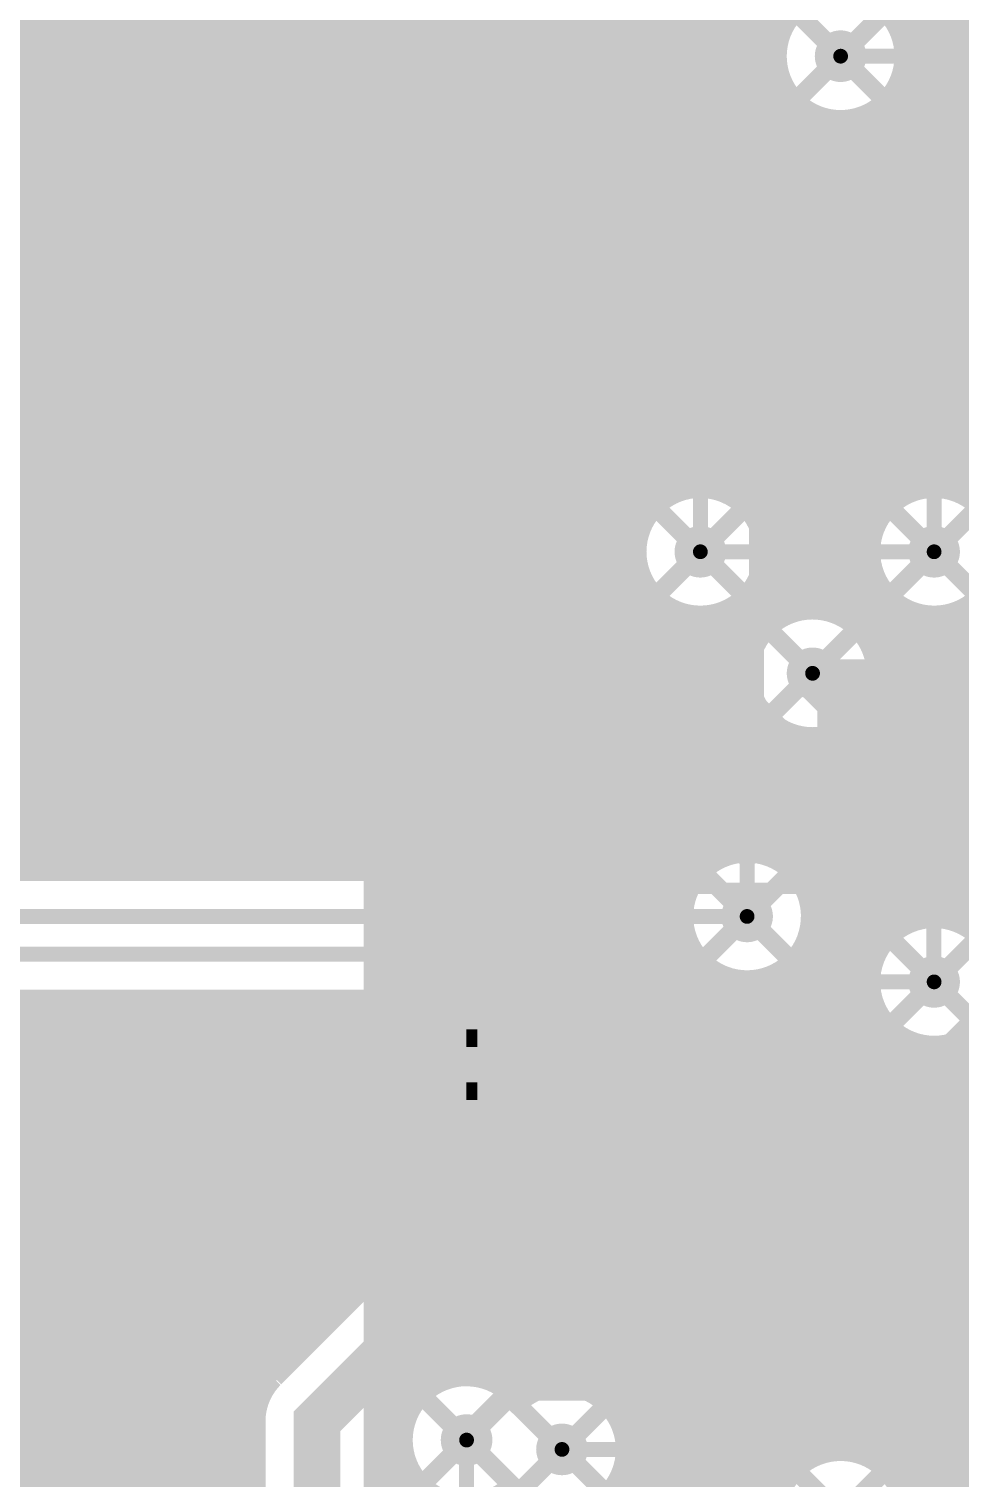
# Model space of a CAD drawing. Extents: x -20 to 155, y -91 to 215.
# Drawn here: x 41.05 to 53.69, y 90.92 to 110.61 of the extents above; entities that cross this region are included whole.
import ezdxf

# ---------------------------------------------------------------- set-up
doc = ezdxf.new("R2010")
doc.units = 0
doc.header["$MEASUREMENT"] = 0
doc.layers.get('0').update_dxf_attribs({"linetype": 'CONTINUOUS'})
for name, color, linetype in [('25-334-0_BOT', 7, 'CONTINUOUS'), ('25-334-0_DRD', 7, 'CONTINUOUS'), ('25-334-0_DRL', 2, 'CONTINUOUS'), ('25-334-0_IN1', 4, 'CONTINUOUS'), ('25-334-0_IN2', 3, 'CONTINUOUS'), ('25-334-0_SMT', 10, 'CONTINUOUS'), ('25-334-0_SPT', 14, 'CONTINUOUS'), ('25-334-0_SST', 12, 'CONTINUOUS'), ('25-334-0_TOP', 11, 'CONTINUOUS'), ('THRUHOLE_TAP', 15, 'CONTINUOUS')]:
    doc.layers.add(name, color=color, linetype=linetype)

# ---------------------------------------------------------------- blocks, each defined once
blk = doc.blocks.new('ROUND_66')
at = {"const_width": 0.35052}
blk.add_lwpolyline([(-0.17526, 0, 1), (0.17526, 0, 1)], format="xyb", close=True, dxfattribs=at)
blk = doc.blocks.new('ROUND_86')
at = {"const_width": 0.10033}
blk.add_lwpolyline([(-0.050164, 0, 1), (0.050164, 0, 1)], format="xyb", close=True, dxfattribs=at)
blk = doc.blocks.new('ROUND_87')
at = {"const_width": 0.10033}
blk.add_lwpolyline([(-0.050164, 0, 1), (0.050164, 0, 1)], format="xyb", close=True, dxfattribs=at)
blk = doc.blocks.new('ROUND_23')
at = {"const_width": 0.35052}
blk.add_lwpolyline([(-0.17526, 0, 1), (0.17526, 0, 1)], format="xyb", close=True, dxfattribs=at)
blk = doc.blocks.new('ROUND_69')
at = {"const_width": 0.35052}
blk.add_lwpolyline([(-0.17526, 0, 1), (0.17526, 0, 1)], format="xyb", close=True, dxfattribs=at)
blk = doc.blocks.new('OBLONG_50')
at = {"const_width": 0.65024}
blk.add_lwpolyline([(0, 0.50038), (0, -0.50038)], dxfattribs=at)
at = {"const_width": 0.32512}
for points in [[(-0.16256, 0.50038, 1), (0.16256, 0.50038, 1)], [(-0.16256, -0.50038, 1), (0.16256, -0.50038, 1)]]:
    blk.add_lwpolyline(points, format="xyb", close=True, dxfattribs=at)
blk = doc.blocks.new('ROUND_75')
at = {"const_width": 0.10033}
blk.add_lwpolyline([(-0.050164, 0, 1), (0.050164, 0, 1)], format="xyb", close=True, dxfattribs=at)

msp = doc.modelspace()

# ---------------------------------------------------------------- linework, layer by layer
at = {"layer": '25-334-0_BOT'}
for points, const_width in [([(46.1772, 148.7932), (46.1772, 91.71432)], 0.254), ([(45.9486, 148.5646), (45.9486, 81.99374)], 0.254), ([(45.72, 148.336), (45.72, 82.931)], 0.254), ([(48.006, 118.40464), (48.006, 92.6846)], 0.254), ([(48.2346, 118.06682), (48.2346, 92.6846)], 0.254), ([(49.3776, 118.0592), (49.3776, 103.84536)], 0.254), ([(49.6062, 118.09222), (49.6062, 104.15524)], 0.254), ([(49.8348, 118.09222), (49.8348, 104.29494)], 0.254), ([(48.4632, 117.91696), (48.4632, 92.6846)], 0.254), ([(48.6918, 117.85092), (48.6918, 92.6846)], 0.254), ([(48.9204, 117.85092), (48.9204, 92.6846)], 0.254), ([(49.149, 117.91442), (49.149, 92.6846)], 0.254), ([(50.0634, 113.35258), (50.0634, 104.3559)], 0.254), ([(47.7774, 113.14938), (47.7774, 92.6846)], 0.254), ([(50.292, 113.10112), (50.292, 104.35336)], 0.254), ([(46.4058, 113.01222), (46.4058, 92.06738)], 0.254), ([(47.5488, 112.89792), (47.5488, 92.6846)], 0.254), ([(50.5206, 112.98174), (50.5206, 104.28478)], 0.254), ([(50.7492, 112.93602), (50.7492, 104.13238)], 0.254), ([(50.9778, 112.9538), (50.9778, 104.1146)], 0.254), ([(51.2064, 113.03508), (51.2064, 104.1146)], 0.254), ([(46.6344, 112.83188), (46.6344, 92.21978)], 0.254), ([(46.863, 112.7506), (46.863, 92.30106)], 0.254), ([(47.0916, 112.73282), (47.0916, 92.52966)], 0.254), ([(47.3202, 112.77854), (47.3202, 92.65666)], 0.254), ([(51.32324, 110.65764), (45.72, 110.65764)], 0.254), ([(51.23434, 110.42904), (45.72, 110.42904)], 0.254), ([(51.21148, 110.20044), (45.72, 110.20044)], 0.254), ([(52.07, 110.236), (56.515, 110.236)], 0.2032), ([(51.25466, 109.97184), (45.72, 109.97184)], 0.254), ([(51.36642, 109.74324), (45.72, 109.74324)], 0.254), ([(51.60518, 109.51464), (45.72, 109.51464)], 0.254), ([(51.435, 109.65942), (51.435, 104.1146)], 0.254), ([(56.05018, 109.51464), (52.53482, 109.51464)], 0.254), ([(52.578, 109.54512), (52.578, 104.1146)], 0.254), ([(55.91048, 109.6264), (52.67198, 109.6264)], 0.254), ([(52.8066, 109.6264), (52.8066, 104.17556)], 0.254), ([(53.0352, 109.6264), (53.0352, 104.3051)], 0.254), ([(53.2638, 109.6264), (53.2638, 104.35844)], 0.254), ([(53.4924, 109.6264), (53.4924, 104.34828)], 0.254), ([(53.721, 109.6264), (53.721, 104.27208)], 0.254), ([(51.6636, 109.47908), (51.6636, 104.1146)], 0.254), ([(51.8922, 109.3978), (51.8922, 104.1146)], 0.254), ([(52.1208, 109.38002), (52.1208, 104.1146)], 0.254), ([(52.3494, 109.42574), (52.3494, 104.1146)], 0.254), ([(139.25296, 109.28604), (45.72, 109.28604)], 0.254), ([(139.48156, 109.05744), (45.72, 109.05744)], 0.254), ([(139.71016, 108.82884), (45.72, 108.82884)], 0.254), ([(139.93876, 108.60024), (45.72, 108.60024)], 0.254), ([(139.954, 108.37164), (45.72, 108.37164)], 0.254), ([(139.954, 108.14304), (45.72, 108.14304)], 0.254), ([(139.954, 107.91444), (45.72, 107.91444)], 0.254), ([(91.15298, 107.68584), (45.72, 107.68584)], 0.254), ([(90.88628, 107.45724), (45.72, 107.45724)], 0.254), ([(90.76182, 107.22864), (45.72, 107.22864)], 0.254), ([(90.71102, 107.00004), (45.72, 107.00004)], 0.254), ([(90.72372, 106.77144), (45.72, 106.77144)], 0.254), ([(90.80246, 106.54284), (45.72, 106.54284)], 0.254), ([(90.97264, 106.31424), (45.72, 106.31424)], 0.254), ([(91.44, 106.08564), (45.72, 106.08564)], 0.254), ([(138.2395, 105.85704), (45.72, 105.85704)], 0.254), ([(138.2395, 105.62844), (45.72, 105.62844)], 0.254), ([(138.2395, 105.39984), (45.72, 105.39984)], 0.254), ([(138.2395, 105.17124), (45.72, 105.17124)], 0.254), ([(138.2395, 104.94264), (45.72, 104.94264)], 0.254), ([(138.2395, 104.71404), (45.72, 104.71404)], 0.254), ([(138.2395, 104.48544), (45.72, 104.48544)], 0.254), ([(49.75098, 104.25684), (45.72, 104.25684)], 0.254), ([(52.92598, 104.25684), (50.57648, 104.25684)], 0.254), ([(138.2395, 104.25684), (53.75148, 104.25684)], 0.254), ([(49.48428, 104.02824), (45.72, 104.02824)], 0.254), ([(52.73548, 104.1146), (50.76698, 104.1146)], 0.254), ([(49.35982, 103.79964), (45.72, 103.79964)], 0.254), ([(49.30902, 103.57104), (45.72, 103.57104)], 0.254), ([(50.165, 103.505), (53.34, 103.505)], 0.2032), ([(49.32172, 103.34244), (45.72, 103.34244)], 0.254), ([(49.40046, 103.11384), (45.72, 103.11384)], 0.254), ([(49.3776, 103.16464), (49.3776, 92.6846)], 0.254), ([(49.57064, 102.88524), (45.72, 102.88524)], 0.254), ([(49.6062, 102.85476), (49.6062, 92.6846)], 0.254), ([(50.7492, 102.87762), (50.7492, 99.40798)], 0.254), ([(52.74564, 102.88524), (50.75682, 102.88524)], 0.254), ([(52.73548, 102.8954), (50.76698, 102.8954)], 0.254), ([(50.9778, 102.8954), (50.9778, 102.33406)], 0.254), ([(51.2064, 102.8954), (51.2064, 102.56266)], 0.254), ([(51.435, 102.8954), (51.435, 102.67188)], 0.254), ([(51.6636, 102.8954), (51.6636, 102.70998)], 0.254), ([(51.8922, 102.8954), (51.8922, 102.68712)], 0.254), ([(52.1208, 102.8954), (52.1208, 102.59568)], 0.254), ([(52.3494, 102.8954), (52.3494, 102.5525)], 0.254), ([(52.578, 102.8954), (52.578, 102.5525)], 0.254), ([(52.8066, 102.8319), (52.8066, 102.5525)], 0.254), ([(50.038, 102.65664), (45.72, 102.65664)], 0.254), ([(49.8348, 102.71252), (49.8348, 92.6846)], 0.254), ([(50.0634, 102.6541), (50.0634, 98.99142)], 0.254), ([(51.38674, 102.65664), (50.292, 102.65664)], 0.254), ([(50.292, 102.65664), (50.292, 99.24288)], 0.254), ([(50.5206, 102.72522), (50.5206, 99.36226)], 0.254), ([(53.213, 102.65664), (51.99126, 102.65664)], 0.254), ([(53.0352, 102.70236), (53.0352, 102.5525)], 0.254), ([(53.2638, 102.65156), (53.2638, 102.5525)], 0.254), ([(138.938, 102.65664), (53.467, 102.65664)], 0.254), ([(53.4924, 102.66172), (53.4924, 102.5525)], 0.254), ([(53.721, 102.73538), (53.721, 102.5525)], 0.254), ([(51.05146, 102.42804), (45.72, 102.42804)], 0.254), ([(55.64632, 102.5525), (52.18684, 102.5525)], 0.254), ([(50.90414, 102.19944), (45.72, 102.19944)], 0.254), ([(55.88, 101.727), (51.816, 101.727), (51.689, 101.854)], 0.635), ([(50.8381, 101.97084), (45.72, 101.97084)], 0.254), ([(50.8381, 101.74224), (45.72, 101.74224)], 0.254), ([(50.9016, 101.51364), (45.72, 101.51364)], 0.254), ([(51.04638, 101.28504), (45.72, 101.28504)], 0.254), ([(50.9778, 101.37394), (50.9778, 99.3902)], 0.254), ([(51.3334, 101.05644), (45.72, 101.05644)], 0.254), ([(51.2064, 101.14534), (51.2064, 99.30638)], 0.254), ([(51.435, 100.99548), (51.435, 99.12858)], 0.254), ([(51.6636, 100.9142), (51.6636, 92.6846)], 0.254), ([(55.64632, 100.9015), (51.816, 100.9015)], 0.254), ([(51.8922, 100.9015), (51.8922, 92.6846)], 0.254), ([(52.1208, 100.9015), (52.1208, 92.6846)], 0.254), ([(52.3494, 100.9015), (52.3494, 92.6846)], 0.254), ([(52.578, 100.9015), (52.578, 98.0567)], 0.254), ([(52.8066, 100.9015), (52.8066, 98.33356)], 0.254), ([(53.0352, 100.9015), (53.0352, 98.4631)], 0.254), ([(53.2638, 100.9015), (53.2638, 98.51644)], 0.254), ([(53.4924, 100.9015), (53.4924, 98.50628)], 0.254), ([(53.721, 100.9015), (53.721, 98.43008)], 0.254), ([(68.95084, 100.82784), (45.72, 100.82784)], 0.254), ([(57.8612, 100.59924), (45.72, 100.59924)], 0.254), ([(57.67324, 100.37064), (45.72, 100.37064)], 0.254), ([(57.58434, 100.14204), (45.72, 100.14204)], 0.254), ([(57.56148, 99.91344), (45.72, 99.91344)], 0.254), ([(57.60466, 99.68484), (45.72, 99.68484)], 0.254), ([(57.71642, 99.45624), (45.72, 99.45624)], 0.254), ([(50.27168, 99.22764), (45.72, 99.22764)], 0.254), ([(57.95518, 99.22764), (51.32832, 99.22764)], 0.254), ([(50.06848, 98.99904), (45.72, 98.99904)], 0.254), ([(67.12204, 98.99904), (51.53152, 98.99904)], 0.254), ([(49.96942, 98.77044), (45.72, 98.77044)], 0.254), ([(66.89344, 98.77044), (51.62804, 98.77044)], 0.254), ([(49.94148, 98.54184), (45.72, 98.54184)], 0.254), ([(66.66484, 98.54184), (51.65598, 98.54184)], 0.254), ([(49.9745, 98.31324), (45.72, 98.31324)], 0.254), ([(52.7812, 98.31324), (51.62296, 98.31324)], 0.254), ([(50.08118, 98.08464), (45.72, 98.08464)], 0.254), ([(50.0634, 98.11258), (50.0634, 92.6846)], 0.254), ([(52.59324, 98.08464), (51.51882, 98.08464)], 0.254), ([(51.435, 97.97542), (51.435, 92.6846)], 0.254), ([(50.29708, 97.85604), (45.72, 97.85604)], 0.254), ([(50.292, 97.86112), (50.292, 92.6846)], 0.254), ([(50.5206, 97.74174), (50.5206, 92.6846)], 0.254), ([(50.7492, 97.69602), (50.7492, 92.6846)], 0.254), ([(50.9778, 97.7138), (50.9778, 92.6846)], 0.254), ([(51.2064, 97.79508), (51.2064, 92.6846)], 0.254), ([(52.50434, 97.85604), (51.30038, 97.85604)], 0.254), ([(52.48148, 97.62744), (45.72, 97.62744)], 0.254), ([(52.52466, 97.39884), (45.72, 97.39884)], 0.254), ([(52.63642, 97.17024), (45.72, 97.17024)], 0.254), ([(52.578, 97.2693), (52.578, 92.6846)], 0.254), ([(52.87518, 96.94164), (45.72, 96.94164)], 0.254), ([(52.8066, 96.9899), (52.8066, 92.6846)], 0.254), ([(65.06464, 96.94164), (53.80482, 96.94164)], 0.254), ([(64.83604, 96.71304), (45.72, 96.71304)], 0.254), ([(53.0352, 96.86036), (53.0352, 92.6846)], 0.254), ([(53.2638, 96.80956), (53.2638, 92.6846)], 0.254), ([(53.4924, 96.81972), (53.4924, 92.6846)], 0.254), ([(53.721, 96.89338), (53.721, 92.6846)], 0.254), ([(64.60744, 96.48444), (45.72, 96.48444)], 0.254), ([(64.37884, 96.25584), (45.72, 96.25584)], 0.254), ([(64.15024, 96.02724), (45.72, 96.02724)], 0.254), ([(63.92164, 95.79864), (45.72, 95.79864)], 0.254), ([(63.69304, 95.57004), (45.72, 95.57004)], 0.254), ([(63.46444, 95.34144), (45.72, 95.34144)], 0.254), ([(63.23584, 95.11284), (45.72, 95.11284)], 0.254), ([(63.00724, 94.88424), (45.72, 94.88424)], 0.254), ([(62.77864, 94.65564), (45.72, 94.65564)], 0.254), ([(62.55004, 94.42704), (45.72, 94.42704)], 0.254), ([(62.32144, 94.19844), (45.72, 94.19844)], 0.254), ([(62.09284, 93.96984), (45.72, 93.96984)], 0.254), ([(61.86424, 93.74124), (45.72, 93.74124)], 0.254), ([(61.63564, 93.51264), (45.72, 93.51264)], 0.254), ([(61.40704, 93.28404), (45.72, 93.28404)], 0.254), ([(61.17844, 93.05544), (45.72, 93.05544)], 0.254), ([(57.62498, 92.82684), (45.72, 92.82684)], 0.254), ([(47.18558, 92.59824), (45.72, 92.59824)], 0.254), ([(57.43448, 92.6846), (47.498, 92.6846)], 0.254), ([(47.0662, 92.5068), (46.84522, 92.28582)], 0.254), ([(46.93158, 92.36964), (45.72, 92.36964)], 0.254), ([(46.4947, 92.14104), (45.72, 92.14104)], 0.254), ([(46.99, 91.44), (46.99, 91.567), (47.498, 92.075), (58.039, 92.075)], 0.2032), ([(46.27372, 91.91244), (45.72, 91.91244)], 0.254), ([(46.16704, 91.68384), (45.72, 91.68384)], 0.254), ([(46.13148, 91.45524), (45.72, 91.45524)], 0.254), ([(46.15942, 91.22664), (45.72, 91.22664)], 0.254), ([(57.277, 91.313), (48.2854, 91.313)], 0.2032), ([(46.2534, 90.99804), (45.72, 90.99804)], 0.254), ([(46.1772, 91.16568), (46.1772, 81.73466)], 0.254), ([(46.4058, 90.81262), (46.4058, 81.57464)], 0.254)]:
    msp.add_lwpolyline(points, dxfattribs=dict(at, const_width=const_width))
at = {"layer": '25-334-0_BOT', "const_width": 0.254}
for points in [[(52.07, 111.09452, 0.4142136), (51.21148, 110.236)], [(51.21148, 110.236, 0.4142136), (52.07, 109.37748)], [(52.07, 109.37748, 0.1972779), (52.67324, 109.62513)], [(50.165, 104.36352, 0.4142136), (49.30648, 103.505)], [(50.76698, 104.1146, 0.1972784), (50.165, 104.36173)], [(53.34, 104.36352, 0.1978252), (52.73548, 104.1146)], [(54.19852, 103.505, 0.4142136), (53.34, 104.36352)], [(49.30648, 103.505, 0.4142136), (50.165, 102.64648)], [(53.34, 102.64648, 0.4142136), (54.19852, 103.505)], [(50.165, 102.64648, 0.1972779), (50.76824, 102.89413)], [(52.73548, 102.8954, 0.1978252), (53.34, 102.64648)], [(51.689, 102.71252, 0.4142136), (50.83048, 101.854)], [(52.18684, 102.5525, 0.1560528), (51.689, 102.71176)], [(50.83048, 101.854, 0.2740773), (51.27752, 101.10216)], [(51.27752, 101.10216, 0.1797229), (51.816, 100.90215)], [(50.8, 99.41052, 0.4142136), (49.94148, 98.552)], [(51.65852, 98.552, 0.4142136), (50.8, 99.41052)], [(49.94148, 98.552, 0.4142136), (50.8, 97.69348)], [(50.8, 97.69348, 0.4142136), (51.65852, 98.552)], [(53.34, 98.52152, 0.4142136), (52.48148, 97.663)], [(54.19852, 97.663, 0.4142136), (53.34, 98.52152)], [(52.48148, 97.663, 0.4142136), (53.34, 96.80448)], [(53.34, 96.80448, 0.4142136), (54.19852, 97.663)], [(47.498, 92.6846, 0.198913), (47.06695, 92.50605)], [(47.498, 92.6846, 0.198913), (47.06695, 92.50605)], [(46.84522, 92.28582, 0.3653887), (46.13148, 91.44)], [(46.13148, 91.44, 0.4142136), (46.99, 90.58148)], [(46.99, 90.58148, 0.1929268), (47.58291, 90.8191)], [(47.58182, 90.82024, 0.2446712), (48.2854, 90.45403)]]:
    msp.add_lwpolyline(points, format="xyb", dxfattribs=at)
at = {"layer": '25-334-0_DRD', "const_width": 0.254}
for points in [[(52.705, 110.871), (51.435, 109.601)], [(52.705, 109.601), (51.435, 110.871)], [(50.8, 104.14), (49.53, 102.87)], [(50.8, 102.87), (49.53, 104.14)], [(53.975, 104.14), (52.705, 102.87)], [(53.975, 102.87), (52.705, 104.14)], [(52.324, 102.489), (51.054, 101.219)], [(52.324, 101.219), (51.054, 102.489)], [(51.435, 99.187), (50.165, 97.917)], [(51.435, 97.917), (50.165, 99.187)], [(53.975, 98.298), (52.705, 97.028)], [(53.975, 97.028), (52.705, 98.298)], [(47.625, 92.075), (46.355, 90.805)], [(47.625, 90.805), (46.355, 92.075)], [(48.9204, 91.948), (47.6504, 90.678)], [(48.9204, 90.678), (47.6504, 91.948)], [(52.705, 91.059), (51.435, 89.789)], [(52.705, 89.789), (51.435, 91.059)]]:
    msp.add_lwpolyline(points, dxfattribs=at)
at = {"layer": '25-334-0_IN1'}
for points, const_width in [([(40.9702, 134.3914), (40.9702, 99.1616)], 0.254), ([(41.1988, 134.3914), (41.1988, 99.1616)], 0.254), ([(41.4274, 134.3914), (41.4274, 99.1616)], 0.254), ([(41.656, 134.3914), (41.656, 99.1616)], 0.254), ([(41.8846, 134.3914), (41.8846, 99.1616)], 0.254), ([(42.1132, 134.3914), (42.1132, 99.1616)], 0.254), ([(42.3418, 134.3914), (42.3418, 99.1616)], 0.254), ([(42.5704, 134.3914), (42.5704, 99.1616)], 0.254), ([(42.799, 134.3914), (42.799, 99.1616)], 0.254), ([(43.0276, 134.3914), (43.0276, 99.1616)], 0.254), ([(43.2562, 134.3914), (43.2562, 99.1616)], 0.254), ([(43.4848, 134.3914), (43.4848, 99.1616)], 0.254), ([(43.7134, 134.3914), (43.7134, 99.1616)], 0.254), ([(43.942, 134.3914), (43.942, 99.1616)], 0.254), ([(44.1706, 134.3914), (44.1706, 99.1616)], 0.254), ([(44.3992, 134.3914), (44.3992, 99.1616)], 0.254), ([(44.6278, 134.3914), (44.6278, 99.1616)], 0.254), ([(44.8564, 134.3914), (44.8564, 99.1616)], 0.254), ([(45.085, 134.3914), (45.085, 99.1616)], 0.254), ([(45.3136, 134.3914), (45.3136, 99.1616)], 0.254), ([(45.5422, 134.3914), (45.5422, 99.1616)], 0.254), ([(45.7708, 134.3914), (45.7708, 99.1616)], 0.254), ([(45.9994, 134.3914), (45.9994, 99.1616)], 0.254), ([(53.3146, 132.2451), (53.3146, 104.36098)], 0.254), ([(53.5432, 132.30352), (53.5432, 104.33812)], 0.254), ([(53.086, 127.52832), (53.086, 104.32288)], 0.254), ([(52.8574, 127.10668), (52.8574, 110.57636)], 0.254), ([(49.8856, 126.94158), (49.8856, 104.31526)], 0.254), ([(49.657, 118.56466), (49.657, 104.19588)], 0.254), ([(48.0568, 118.29288), (48.0568, 99.1616)], 0.254), ([(48.2854, 118.02364), (48.2854, 99.1616)], 0.254), ([(49.4284, 118.10746), (49.4284, 103.94442)], 0.254), ([(48.514, 117.89664), (48.514, 99.1616)], 0.254), ([(48.7426, 117.84584), (48.7426, 99.1616)], 0.254), ([(48.9712, 117.85854), (48.9712, 99.1616)], 0.254), ([(49.1998, 117.93728), (49.1998, 99.1616)], 0.254), ([(79.375, 116.84), (79.121, 116.586), (79.121, 110.744), (61.976, 93.599), (46.863, 93.599), (44.958, 91.694), (44.958, 78.74), (41.8592, 75.6412), (31.6992, 75.6412)], 0.635), ([(53.7718, 113.60912), (53.7718, 104.24668)], 0.254), ([(46.228, 113.31448), (46.228, 99.1616)], 0.254), ([(47.8282, 113.24844), (47.8282, 99.1616)], 0.254), ([(50.1142, 113.27638), (50.1142, 104.36098)], 0.254), ([(50.3428, 113.06556), (50.3428, 104.3432)], 0.254), ([(51.2572, 113.06556), (51.2572, 110.51032)], 0.254), ([(46.4566, 112.96142), (46.4566, 99.1616)], 0.254), ([(47.5996, 112.93856), (47.5996, 99.1616)], 0.254), ([(50.5714, 112.96396), (50.5714, 104.25938)], 0.254), ([(50.8, 112.93348), (50.8, 104.08158)], 0.254), ([(51.0286, 112.96396), (51.0286, 102.4001)], 0.254), ([(46.6852, 112.80902), (46.6852, 99.1616)], 0.254), ([(46.9138, 112.74044), (46.9138, 99.1616)], 0.254), ([(47.1424, 112.7379), (47.1424, 99.1616)], 0.254), ([(47.371, 112.79632), (47.371, 99.1616)], 0.254), ([(51.32832, 110.6678), (22.225, 110.6678)], 0.254), ([(55.77332, 110.6678), (52.81168, 110.6678)], 0.254), ([(51.23688, 110.4392), (22.225, 110.4392)], 0.254), ([(55.68188, 110.4392), (52.90312, 110.4392)], 0.254), ([(51.21148, 110.2106), (22.225, 110.2106)], 0.254), ([(55.65648, 110.2106), (52.92598, 110.2106)], 0.254), ([(51.24958, 109.982), (22.225, 109.982)], 0.254), ([(51.2572, 109.96168), (51.2572, 102.59568)], 0.254), ([(52.8574, 109.89564), (52.8574, 104.21366)], 0.254), ([(55.69458, 109.982), (52.88788, 109.982)], 0.254), ([(51.36134, 109.7534), (22.225, 109.7534)], 0.254), ([(55.80634, 109.7534), (52.77866, 109.7534)], 0.254), ([(51.58994, 109.5248), (22.225, 109.5248)], 0.254), ([(51.4858, 109.60862), (51.4858, 102.68712)], 0.254), ([(56.03494, 109.5248), (52.55006, 109.5248)], 0.254), ([(52.6288, 109.58576), (52.6288, 103.98506)], 0.254), ([(51.7144, 109.45622), (51.7144, 102.70998)], 0.254), ([(51.943, 109.38764), (51.943, 102.67188)], 0.254), ([(52.1716, 109.3851), (52.1716, 102.56266)], 0.254), ([(52.4002, 109.44352), (52.4002, 102.33406)], 0.254), ([(72.32142, 109.2962), (22.225, 109.2962)], 0.254), ([(72.31888, 109.0676), (22.225, 109.0676)], 0.254), ([(72.31888, 108.839), (22.225, 108.839)], 0.254), ([(72.31634, 108.6104), (22.225, 108.6104)], 0.254), ([(72.31634, 108.3818), (22.225, 108.3818)], 0.254), ([(72.3138, 108.1532), (22.225, 108.1532)], 0.254), ([(72.3138, 107.9246), (22.225, 107.9246)], 0.254), ([(72.3138, 107.696), (22.225, 107.696)], 0.254), ([(72.31126, 107.4674), (22.225, 107.4674)], 0.254), ([(72.31126, 107.2388), (22.225, 107.2388)], 0.254), ([(72.30872, 107.0102), (22.225, 107.0102)], 0.254), ([(72.30872, 106.7816), (22.225, 106.7816)], 0.254), ([(72.30872, 106.553), (22.225, 106.553)], 0.254), ([(72.30618, 106.3244), (22.225, 106.3244)], 0.254), ([(72.30618, 106.0958), (22.225, 106.0958)], 0.254), ([(72.30364, 105.8672), (22.225, 105.8672)], 0.254), ([(72.30364, 105.6386), (22.225, 105.6386)], 0.254), ([(72.3011, 105.41), (22.225, 105.41)], 0.254), ([(72.3011, 105.1814), (22.225, 105.1814)], 0.254), ([(72.1614, 104.9528), (22.225, 104.9528)], 0.254), ([(71.9328, 104.7242), (22.225, 104.7242)], 0.254), ([(71.7042, 104.4956), (22.225, 104.4956)], 0.254), ([(49.7713, 104.267), (22.225, 104.267)], 0.254), ([(52.9463, 104.267), (50.5587, 104.267)], 0.254), ([(71.4756, 104.267), (53.7337, 104.267)], 0.254), ([(49.4919, 104.0384), (22.225, 104.0384)], 0.254), ([(52.6669, 104.0384), (50.83556, 104.0384)], 0.254), ([(49.36236, 103.8098), (22.225, 103.8098)], 0.254), ([(52.53736, 103.8098), (50.9651, 103.8098)], 0.254), ([(49.31156, 103.5812), (22.225, 103.5812)], 0.254), ([(52.48656, 103.5812), (51.01844, 103.5812)], 0.254), ([(49.32172, 103.3526), (22.225, 103.3526)], 0.254), ([(52.49672, 103.3526), (51.00828, 103.3526)], 0.254), ([(49.39538, 103.124), (22.225, 103.124)], 0.254), ([(49.4284, 103.06558), (49.4284, 99.1616)], 0.254), ([(52.57038, 103.124), (50.93208, 103.124)], 0.254), ([(52.6288, 103.02494), (52.6288, 98.2726)], 0.254), ([(49.56048, 102.8954), (22.225, 102.8954)], 0.254), ([(49.657, 102.81412), (49.657, 99.1616)], 0.254), ([(52.73548, 102.8954), (50.76698, 102.8954)], 0.254), ([(50.8, 102.92842), (50.8, 99.41052)], 0.254), ([(49.98212, 102.6668), (14.986, 102.6668)], 0.254), ([(49.8856, 102.69474), (49.8856, 99.1616)], 0.254), ([(50.1142, 102.64902), (50.1142, 99.1616)], 0.254), ([(50.3428, 102.6668), (50.3428, 99.27844)], 0.254), ([(51.41468, 102.6668), (50.34534, 102.6668)], 0.254), ([(50.5714, 102.74808), (50.5714, 99.3775)], 0.254), ([(53.15712, 102.6668), (51.96332, 102.6668)], 0.254), ([(52.8574, 102.79634), (52.8574, 98.37166)], 0.254), ([(53.086, 102.68458), (53.086, 98.48088)], 0.254), ([(53.3146, 102.64648), (53.3146, 98.51898)], 0.254), ([(69.8754, 102.6668), (53.52034, 102.6668)], 0.254), ([(53.5432, 102.67188), (53.5432, 98.49612)], 0.254), ([(53.7718, 102.76332), (53.7718, 98.40468)], 0.254), ([(51.06162, 102.4382), (14.986, 102.4382)], 0.254), ([(55.39994, 102.4382), (52.31638, 102.4382)], 0.254), ([(50.90922, 102.2096), (14.986, 102.2096)], 0.254), ([(55.17134, 102.2096), (52.46878, 102.2096)], 0.254), ([(50.84064, 101.981), (14.986, 101.981)], 0.254), ([(55.05958, 101.981), (52.53736, 101.981)], 0.254), ([(50.8381, 101.7524), (14.986, 101.7524)], 0.254), ([(55.02148, 101.7524), (52.5399, 101.7524)], 0.254), ([(50.89652, 101.5238), (14.986, 101.5238)], 0.254), ([(55.04688, 101.5238), (52.47894, 101.5238)], 0.254), ([(51.03876, 101.2952), (14.986, 101.2952)], 0.254), ([(51.0286, 101.30536), (51.0286, 99.3775)], 0.254), ([(55.13832, 101.2952), (52.33924, 101.2952)], 0.254), ([(52.4002, 101.37394), (52.4002, 98.2726)], 0.254), ([(51.34864, 101.0666), (14.986, 101.0666)], 0.254), ([(51.2572, 101.11232), (51.2572, 99.27844)], 0.254), ([(55.33136, 101.0666), (52.02936, 101.0666)], 0.254), ([(52.1716, 101.14534), (52.1716, 98.2726)], 0.254), ([(68.0466, 100.838), (14.986, 100.838)], 0.254), ([(51.4858, 101.02088), (51.4858, 99.06762)], 0.254), ([(51.7144, 100.99548), (51.7144, 98.2726)], 0.254), ([(51.943, 101.03358), (51.943, 98.2726)], 0.254), ([(57.87136, 100.6094), (14.986, 100.6094)], 0.254), ([(57.67832, 100.3808), (14.986, 100.3808)], 0.254), ([(57.58688, 100.1522), (28.21686, 100.1522)], 0.254), ([(57.56148, 99.9236), (28.44546, 99.9236)], 0.254), ([(8.89, 87.37854), (11.30554, 87.37854), (23.622, 99.695), (27.813, 99.695), (28.956, 98.552), (50.8, 98.552)], 0.2032), ([(57.59958, 99.695), (28.67406, 99.695)], 0.254), ([(57.71134, 99.4664), (28.90266, 99.4664)], 0.254), ([(50.28438, 99.2378), (29.13126, 99.2378)], 0.254), ([(50.19548, 99.1616), (29.20746, 99.1616)], 0.254), ([(57.93994, 99.2378), (51.31562, 99.2378)], 0.254), ([(66.2178, 99.0092), (51.52644, 99.0092)], 0.254), ([(65.9892, 98.7806), (51.6255, 98.7806)], 0.254), ([(65.7606, 98.552), (51.65852, 98.552)], 0.254), ([(52.79136, 98.3234), (51.6255, 98.3234)], 0.254), ([(52.73548, 98.2726), (51.61026, 98.2726)], 0.254), ([(26.035, 98.03892), (49.40554, 98.03892), (49.784, 97.663), (53.34, 97.663)], 0.2032), ([(49.1744, 97.409), (27.2923, 97.409)], 0.254), ([(49.15408, 97.42932), (27.305, 97.42932)], 0.254), ([(40.9702, 97.42932), (40.9702, 76.4667)], 0.254), ([(41.1988, 97.42932), (41.1988, 76.4667)], 0.254), ([(41.4274, 97.42932), (41.4274, 76.4667)], 0.254), ([(41.656, 97.42932), (41.656, 76.60386)], 0.254), ([(41.8846, 97.42932), (41.8846, 76.83246)], 0.254), ([(42.1132, 97.42932), (42.1132, 77.06106)], 0.254), ([(42.3418, 97.42932), (42.3418, 77.28966)], 0.254), ([(42.5704, 97.42932), (42.5704, 77.51826)], 0.254), ([(42.799, 97.42932), (42.799, 77.74686)], 0.254), ([(43.0276, 97.42932), (43.0276, 77.97546)], 0.254), ([(43.2562, 97.42932), (43.2562, 78.20406)], 0.254), ([(43.4848, 97.42932), (43.4848, 78.43266)], 0.254), ([(43.7134, 97.42932), (43.7134, 78.66126)], 0.254), ([(43.942, 97.42932), (43.942, 78.88986)], 0.254), ([(44.1706, 97.42932), (44.1706, 91.94038)], 0.254), ([(44.3992, 97.42932), (44.3992, 92.30106)], 0.254), ([(44.6278, 97.42932), (44.6278, 92.52966)], 0.254), ([(44.8564, 97.42932), (44.8564, 92.75826)], 0.254), ([(45.085, 97.42932), (45.085, 92.98686)], 0.254), ([(45.3136, 97.42932), (45.3136, 93.21546)], 0.254), ([(45.5422, 97.42932), (45.5422, 93.44406)], 0.254), ([(45.7708, 97.42932), (45.7708, 93.67266)], 0.254), ([(45.9994, 97.42932), (45.9994, 93.90126)], 0.254), ([(46.228, 97.42932), (46.228, 94.12986)], 0.254), ([(46.4566, 97.42932), (46.4566, 94.31782)], 0.254), ([(46.6852, 97.42932), (46.6852, 94.40418)], 0.254), ([(46.9138, 97.42932), (46.9138, 94.4245)], 0.254), ([(47.1424, 97.42932), (47.1424, 94.4245)], 0.254), ([(47.371, 97.42932), (47.371, 94.4245)], 0.254), ([(47.5996, 97.42932), (47.5996, 94.4245)], 0.254), ([(47.8282, 97.42932), (47.8282, 94.4245)], 0.254), ([(48.0568, 97.42932), (48.0568, 94.4245)], 0.254), ([(48.2854, 97.42932), (48.2854, 94.4245)], 0.254), ([(48.514, 97.42932), (48.514, 94.4245)], 0.254), ([(48.7426, 97.42932), (48.7426, 94.4245)], 0.254), ([(48.9712, 97.42932), (48.9712, 94.4245)], 0.254), ([(49.15408, 97.42932), (49.34966, 97.23628)], 0.254), ([(49.1998, 97.3836), (49.1998, 94.4245)], 0.254), ([(49.41062, 97.1804), (27.15006, 97.1804)], 0.254), ([(49.4284, 97.1677), (49.4284, 94.4245)], 0.254), ([(52.85994, 96.9518), (26.92908, 96.9518)], 0.254), ([(49.657, 97.0661), (49.657, 94.4245)], 0.254), ([(52.73548, 97.0534), (49.784, 97.0534)], 0.254), ([(49.8856, 97.0534), (49.8856, 94.4245)], 0.254), ([(50.1142, 97.0534), (50.1142, 94.4245)], 0.254), ([(50.3428, 97.0534), (50.3428, 94.4245)], 0.254), ([(50.5714, 97.0534), (50.5714, 94.4245)], 0.254), ([(50.8, 97.0534), (50.8, 94.4245)], 0.254), ([(51.0286, 97.0534), (51.0286, 94.4245)], 0.254), ([(51.2572, 97.0534), (51.2572, 94.4245)], 0.254), ([(51.4858, 97.0534), (51.4858, 94.4245)], 0.254), ([(51.7144, 97.0534), (51.7144, 94.4245)], 0.254), ([(51.943, 97.0534), (51.943, 94.4245)], 0.254), ([(52.1716, 97.0534), (52.1716, 94.4245)], 0.254), ([(52.4002, 97.0534), (52.4002, 94.4245)], 0.254), ([(52.6288, 97.0534), (52.6288, 94.4245)], 0.254), ([(52.8574, 96.95434), (52.8574, 94.4245)], 0.254), ([(53.7718, 96.92132), (53.7718, 94.4245)], 0.254), ([(63.9318, 96.7232), (26.73096, 96.7232)], 0.254), ([(53.086, 96.84258), (53.086, 94.4245)], 0.254), ([(53.3146, 96.80448), (53.3146, 94.4245)], 0.254), ([(53.5432, 96.82988), (53.5432, 94.4245)], 0.254), ([(63.7032, 96.4946), (27.03068, 96.4946)], 0.254), ([(63.4746, 96.266), (27.2161, 96.266)], 0.254), ([(63.246, 96.0374), (27.33548, 96.0374)], 0.254), ([(63.0174, 95.8088), (27.40914, 95.8088)], 0.254), ([(62.7888, 95.5802), (27.43962, 95.5802)], 0.254), ([(62.5602, 95.3516), (27.43454, 95.3516)], 0.254), ([(62.3316, 95.123), (27.39136, 95.123)], 0.254), ([(62.103, 94.8944), (27.305, 94.8944)], 0.254), ([(61.8744, 94.6658), (27.16784, 94.6658)], 0.254), ([(61.6458, 94.4372), (26.95956, 94.4372)], 0.254), ([(61.6331, 94.4245), (46.863, 94.4245)], 0.254), ([(46.30674, 94.2086), (26.61666, 94.2086)], 0.254), ([(46.27118, 94.17558), (44.38142, 92.28582)], 0.254), ([(46.0756, 93.98), (27.02052, 93.98)], 0.254), ([(45.847, 93.7514), (27.25928, 93.7514)], 0.254), ([(45.6184, 93.5228), (27.42184, 93.5228)], 0.254), ([(45.3898, 93.2942), (27.5336, 93.2942)], 0.254), ([(45.1612, 93.0656), (27.60218, 93.0656)], 0.254), ([(44.9326, 92.837), (27.63774, 92.837)], 0.254), ([(47.20336, 92.7735), (46.66488, 92.23248)], 0.254), ([(57.54116, 92.7735), (47.20336, 92.7735)], 0.254), ([(47.371, 92.7735), (47.371, 92.20708)], 0.254), ([(47.5996, 92.7735), (47.5996, 92.04198)], 0.254), ([(47.8282, 92.7735), (47.8282, 92.03944)], 0.254), ([(48.0568, 92.7735), (48.0568, 92.1385)], 0.254), ([(48.2854, 92.7735), (48.2854, 92.17152)], 0.254), ([(48.514, 92.7735), (48.514, 92.1385)], 0.254), ([(48.7426, 92.7735), (48.7426, 92.03944)], 0.254), ([(48.9712, 92.7735), (48.9712, 91.82862)], 0.254), ([(49.1998, 92.7735), (49.1998, 75.07986)], 0.254), ([(49.4284, 92.7735), (49.4284, 75.30846)], 0.254), ([(49.657, 92.7735), (49.657, 75.53706)], 0.254), ([(49.8856, 92.7735), (49.8856, 75.76566)], 0.254), ([(50.1142, 92.7735), (50.1142, 86.87562)], 0.254), ([(50.3428, 92.7735), (50.3428, 87.08644)], 0.254), ([(50.5714, 92.7735), (50.5714, 87.1855)], 0.254), ([(50.8, 92.7735), (50.8, 87.21852)], 0.254), ([(51.0286, 92.7735), (51.0286, 87.1855)], 0.254), ([(51.2572, 92.7735), (51.2572, 90.69832)], 0.254), ([(51.4858, 92.7735), (51.4858, 91.05138)], 0.254), ([(51.7144, 92.7735), (51.7144, 91.20378)], 0.254), ([(51.943, 92.7735), (51.943, 91.27236)], 0.254), ([(52.1716, 92.7735), (52.1716, 91.2749)], 0.254), ([(52.4002, 92.7735), (52.4002, 91.21394)], 0.254), ([(52.6288, 92.7735), (52.6288, 91.07424)], 0.254), ([(52.8574, 92.7735), (52.8574, 90.76436)], 0.254), ([(53.086, 92.7735), (53.086, 87.05088)], 0.254), ([(53.3146, 92.7735), (53.3146, 87.08898)], 0.254), ([(53.5432, 92.7735), (53.5432, 87.06612)], 0.254), ([(53.7718, 92.7735), (53.7718, 86.97468)], 0.254), ([(44.704, 92.6084), (27.64028, 92.6084)], 0.254), ([(57.3659, 92.6084), (47.03826, 92.6084)], 0.254), ([(47.1424, 92.71), (47.1424, 92.28328)], 0.254), ([(44.4754, 92.3798), (27.60726, 92.3798)], 0.254), ([(57.23636, 92.3798), (46.80966, 92.3798)], 0.254), ([(46.9138, 92.4814), (46.9138, 92.29344)], 0.254), ([(44.26966, 92.1512), (27.54122, 92.1512)], 0.254), ([(48.10252, 92.1512), (47.47006, 92.1512)], 0.254), ([(57.09412, 92.1512), (48.46574, 92.1512)], 0.254), ([(44.16552, 91.9226), (27.43708, 91.9226)], 0.254), ([(56.67248, 91.9226), (48.88738, 91.9226)], 0.254), ([(44.1325, 91.694), (27.2796, 91.694)], 0.254), ([(44.1325, 91.694), (44.1325, 79.08036)], 0.254), ([(46.19498, 91.76512), (45.7835, 91.3511)], 0.254), ([(46.16958, 91.694), (46.12386, 91.694)], 0.254), ([(56.50738, 91.694), (49.05248, 91.694)], 0.254), ([(26.035, 74.05878), (43.32478, 74.05878), (46.99, 77.724), (46.99, 91.44)], 0.2032), ([(44.1325, 91.4654), (31.877, 91.4654)], 0.254), ([(46.13148, 91.4654), (45.89526, 91.4654)], 0.254), ([(45.9994, 91.567), (45.9994, 77.59446)], 0.254), ([(56.43372, 91.4654), (49.12868, 91.4654)], 0.254), ([(48.2854, 91.313), (47.3964, 90.424), (47.3964, 77.4954), (40.61968, 70.71868), (26.035, 70.71868)], 0.2032), ([(44.1325, 91.2368), (31.877, 91.2368)], 0.254), ([(45.7835, 91.3511), (45.7835, 78.74)], 0.254), ([(46.15688, 91.2368), (45.7835, 91.2368)], 0.254), ([(51.79568, 91.2368), (49.13884, 91.2368)], 0.254), ([(55.73268, 91.2368), (52.34432, 91.2368)], 0.254), ([(44.1325, 91.0082), (31.877, 91.0082)], 0.254), ([(46.24832, 91.0082), (45.7835, 91.0082)], 0.254), ([(46.228, 91.0463), (46.228, 77.82306)], 0.254), ([(51.44262, 91.0082), (49.0855, 91.0082)], 0.254), ([(55.37962, 91.0082), (52.69738, 91.0082)], 0.254), ([(46.3804, 90.83548), (46.3804, 77.97546)], 0.254)]:
    msp.add_lwpolyline(points, dxfattribs=dict(at, const_width=const_width))
at = {"layer": '25-334-0_IN1', "const_width": 0.254}
for points in [[(52.07, 111.09452, 0.4142136), (51.21148, 110.236)], [(52.92852, 110.236, 0.4142136), (52.07, 111.09452)], [(51.21148, 110.236, 0.4142136), (52.07, 109.37748)], [(52.07, 109.37748, 0.4142136), (52.92852, 110.236)], [(50.165, 104.36352, 0.4142136), (49.30648, 103.505)], [(51.02352, 103.505, 0.4142136), (50.165, 104.36352)], [(53.34, 104.36352, 0.4142136), (52.48148, 103.505)], [(54.19852, 103.505, 0.4142136), (53.34, 104.36352)], [(49.30648, 103.505, 0.4142136), (50.165, 102.64648)], [(50.165, 102.64648, 0.4142136), (51.02352, 103.505)], [(52.48148, 103.505, 0.4142136), (53.34, 102.64648)], [(53.34, 102.64648, 0.4142136), (54.19852, 103.505)], [(51.689, 102.71252, 0.4142136), (50.83048, 101.854)], [(52.54752, 101.854, 0.4142136), (51.689, 102.71252)], [(50.83048, 101.854, 0.4142136), (51.689, 100.99548)], [(51.689, 100.99548, 0.4142136), (52.54752, 101.854)], [(50.8, 99.41052, 0.1978252), (50.19548, 99.1616)], [(51.65852, 98.552, 0.4142136), (50.8, 99.41052)], [(51.61026, 98.2726, 0.0832061), (51.65708, 98.552)], [(53.34, 98.52152, 0.1978252), (52.73548, 98.2726)], [(54.19852, 97.663, 0.4142136), (53.34, 98.52152)], [(53.34, 96.80448, 0.4142136), (54.19852, 97.663)], [(49.3522, 97.2312, 0.1989124), (49.784, 97.05234)], [(49.3522, 97.2312, 0.1989124), (49.784, 97.05234)], [(52.73548, 97.0534, 0.1978252), (53.34, 96.80448)], [(46.863, 94.4245, 0.1989128), (46.27928, 94.18272)], [(44.3738, 92.2782, 0.1989124), (44.13182, 91.694)], [(44.3738, 92.2782, 0.1989124), (44.13182, 91.694)], [(46.99, 92.29852, 0.097638), (46.66414, 92.23428)], [(47.69104, 91.93276, 0.2442206), (46.99, 92.29689)], [(48.2854, 92.17152, 0.1934818), (47.69116, 91.93263)], [(49.14392, 91.313, 0.4142136), (48.2854, 92.17152)], [(46.19498, 91.76512, 0.0973544), (46.13107, 91.44)], [(46.13148, 91.44, 0.1978252), (46.3804, 90.83548)], [(48.29048, 90.45448, 0.4124815), (49.14392, 91.313)], [(52.07, 91.28252, 0.4142136), (51.21148, 90.424)], [(52.92852, 90.424, 0.4142136), (52.07, 91.28252)]]:
    msp.add_lwpolyline(points, format="xyb", dxfattribs=at)
at = {"layer": '25-334-0_SST', "const_width": 0.1524}
for points in [[(48.7299, 108.3437), (48.7299, 108.14304), (49.53, 107.34294), (57.785, 107.34294), (57.785, 110.93958), (48.7299, 110.93958), (48.7299, 108.3437)], [(48.70704, 107.43438), (48.70704, 106.85018)], [(48.8442, 107.4293), (48.8442, 106.85526)], [(49.05248, 107.22102), (48.47844, 107.22102)], [(48.9712, 107.35818), (48.56226, 107.35818)], [(48.56988, 107.3658), (48.56988, 106.91876)], [(48.98136, 107.34548), (48.98136, 106.93654)], [(49.05756, 107.08386), (48.47336, 107.08386)], [(48.98898, 106.9467), (48.54194, 106.9467)], [(48.514, 95.885), (48.514, 98.933), (54.102, 98.933), (54.102, 95.123), (49.276, 95.123), (48.514, 95.885)], [(48.07712, 97.50044), (47.22876, 97.50044), (47.06112, 97.55886), (47.06112, 97.91446), (47.22876, 97.97288), (48.07712, 97.97288)], [(47.06112, 96.77908), (47.06112, 97.01784)], [(47.06112, 96.89846), (48.07712, 96.89846), (47.90694, 97.01784)], [(47.06112, 96.06026), (47.06112, 96.29648)], [(47.06112, 96.17964), (48.07712, 96.17964), (47.90694, 96.29648)], [(48.76292, 94.99092), (48.51654, 94.99092)], [(48.53178, 95.00108), (48.53178, 94.64294)], [(48.66894, 95.02902), (48.66894, 94.61754)], [(48.8442, 94.85376), (48.43272, 94.85376)], [(48.8061, 94.9452), (48.8061, 94.69882)], [(48.8188, 94.7166), (48.46066, 94.7166)]]:
    msp.add_lwpolyline(points, dxfattribs=at)
for points in [[(48.76546, 107.43946, 0.4142136), (48.46828, 107.14228)], [(49.06264, 107.14228, 0.4142136), (48.76546, 107.43946)], [(48.46828, 107.14228, 0.4142136), (48.76546, 106.8451)], [(48.76546, 106.8451, 0.4142136), (49.06264, 107.14228)], [(48.63846, 95.03156, 0.4142136), (48.43018, 94.82328)], [(48.84674, 94.82328, 0.4142136), (48.63846, 95.03156)], [(48.43018, 94.82328, 0.4142136), (48.63846, 94.615)], [(48.63846, 94.615, 0.4142136), (48.84674, 94.82328)]]:
    msp.add_lwpolyline(points, format="xyb", dxfattribs=at)
at = {"layer": '25-334-0_TOP'}
for points, const_width in [([(49.53, 106.045), (48.387, 106.045), (46.736, 107.696), (46.736, 109.601), (45.847, 110.49), (45.847, 115.697), (48.81118, 118.66118), (48.81118, 118.70182)], 0.2032), ([(50.31994, 117.08384), (50.31994, 115.47094), (50.038, 115.189), (50.038, 113.411), (50.165, 113.284), (50.165, 103.505)], 0.2032), ([(50.8, 112.141), (50.8, 106.045)], 0.2032), ([(53.34, 93.98), (53.34, 96.647), (54.102, 97.409), (54.102, 105.029), (53.975, 105.156), (53.975, 109.982), (53.34, 110.617), (53.34, 112.141)], 0.2032), ([(50.8, 93.98), (50.8, 95.885), (52.197, 97.282), (52.197, 98.171), (52.705, 98.679), (52.705, 102.743), (52.451, 102.997), (52.451, 104.013), (52.705, 104.267), (52.705, 109.601), (52.07, 110.236)], 0.2032), ([(52.07, 106.045), (52.07, 105.283), (50.927, 104.14), (50.927, 101.473), (51.435, 100.965), (51.435, 99.06), (51.689, 98.806), (51.689, 97.536), (50.165, 96.012), (50.165, 86.868), (50.038, 86.741), (50.038, 85.725), (50.8, 84.963), (50.8, 82.55)], 0.2032), ([(53.34, 103.505), (53.34, 106.045)], 0.2032), ([(51.689, 101.854), (52.07, 101.473), (52.07, 100.076)], 0.635), ([(50.8, 98.552), (50.8, 100.076)], 0.2032), ([(53.34, 97.663), (53.33492, 97.66554), (53.33492, 100.07092), (53.34, 100.076)], 0.2032), ([(55.88, 95.4786), (55.88, 94.234), (54.229, 92.583), (52.324, 92.583), (52.07, 92.837), (52.07, 93.98)], 0.635)]:
    msp.add_lwpolyline(points, dxfattribs=dict(at, const_width=const_width))

# ---------------------------------------------------------------- block references
at = {"layer": '25-334-0_BOT'}
for p in [(52.07, 110.236), (50.165, 103.505), (53.34, 103.505), (51.689, 101.854), (50.8, 98.552), (53.34, 97.663), (46.99, 91.44), (48.2854, 91.313)]:
    msp.add_blockref('ROUND_66', p, dxfattribs=at)
at = {"layer": '25-334-0_DRL'}
for name, p in [('ROUND_86', (52.07, 110.236)), ('ROUND_86', (50.165, 103.505)), ('ROUND_86', (53.34, 103.505)), ('ROUND_87', (51.689, 101.854)), ('ROUND_86', (50.8, 98.552)), ('ROUND_86', (53.34, 97.663)), ('ROUND_86', (46.99, 91.44)), ('ROUND_86', (48.2854, 91.313))]:
    msp.add_blockref(name, p, dxfattribs=at)
at = {"layer": '25-334-0_IN1'}
for p in [(52.07, 110.236), (50.165, 103.505), (53.34, 103.505), (51.689, 101.854), (50.8, 98.552), (53.34, 97.663), (46.99, 91.44), (48.2854, 91.313)]:
    msp.add_blockref('ROUND_66', p, dxfattribs=at)
at = {"layer": '25-334-0_IN2'}
for name, p in [('ROUND_23', (52.07, 110.236)), ('ROUND_23', (50.165, 103.505)), ('ROUND_23', (53.34, 103.505)), ('ROUND_69', (51.689, 101.854)), ('ROUND_23', (50.8, 98.552)), ('ROUND_23', (53.34, 97.663)), ('ROUND_23', (46.99, 91.44)), ('ROUND_23', (48.2854, 91.313))]:
    msp.add_blockref(name, p, dxfattribs=at)
at = {"layer": '25-334-0_SMT'}
for p in [(49.53, 106.045), (50.8, 106.045), (52.07, 106.045), (53.34, 106.045), (49.53, 100.076), (50.8, 100.076), (52.07, 100.076), (53.34, 100.076), (49.53, 93.98), (50.8, 93.98), (52.07, 93.98), (53.34, 93.98)]:
    msp.add_blockref('OBLONG_50', p, dxfattribs=at)
at = {"layer": '25-334-0_SPT'}
for p in [(49.53, 106.045), (50.8, 106.045), (52.07, 106.045), (53.34, 106.045), (49.53, 100.076), (50.8, 100.076), (52.07, 100.076), (53.34, 100.076), (49.53, 93.98), (50.8, 93.98), (52.07, 93.98), (53.34, 93.98)]:
    msp.add_blockref('OBLONG_50', p, dxfattribs=at)
at = {"layer": '25-334-0_TOP'}
for name, p in [('ROUND_66', (52.07, 110.236)), ('OBLONG_50', (49.53, 106.045)), ('OBLONG_50', (50.8, 106.045)), ('OBLONG_50', (52.07, 106.045)), ('OBLONG_50', (53.34, 106.045)), ('ROUND_66', (50.165, 103.505)), ('ROUND_66', (53.34, 103.505)), ('ROUND_66', (51.689, 101.854)), ('OBLONG_50', (49.53, 100.076)), ('OBLONG_50', (50.8, 100.076)), ('OBLONG_50', (52.07, 100.076)), ('OBLONG_50', (53.34, 100.076)), ('ROUND_66', (50.8, 98.552)), ('ROUND_66', (53.34, 97.663)), ('OBLONG_50', (49.53, 93.98)), ('OBLONG_50', (50.8, 93.98)), ('OBLONG_50', (52.07, 93.98)), ('OBLONG_50', (53.34, 93.98)), ('ROUND_66', (46.99, 91.44)), ('ROUND_66', (48.2854, 91.313))]:
    msp.add_blockref(name, p, dxfattribs=at)
at = {"layer": 'THRUHOLE_TAP'}
for p in [(52.07, 110.236), (50.165, 103.505), (53.34, 103.505), (51.689, 101.854), (50.8, 98.552), (53.34, 97.663), (46.99, 91.44), (48.2854, 91.313)]:
    msp.add_blockref('ROUND_75', p, dxfattribs=at)

doc.saveas('drawing.dxf')
